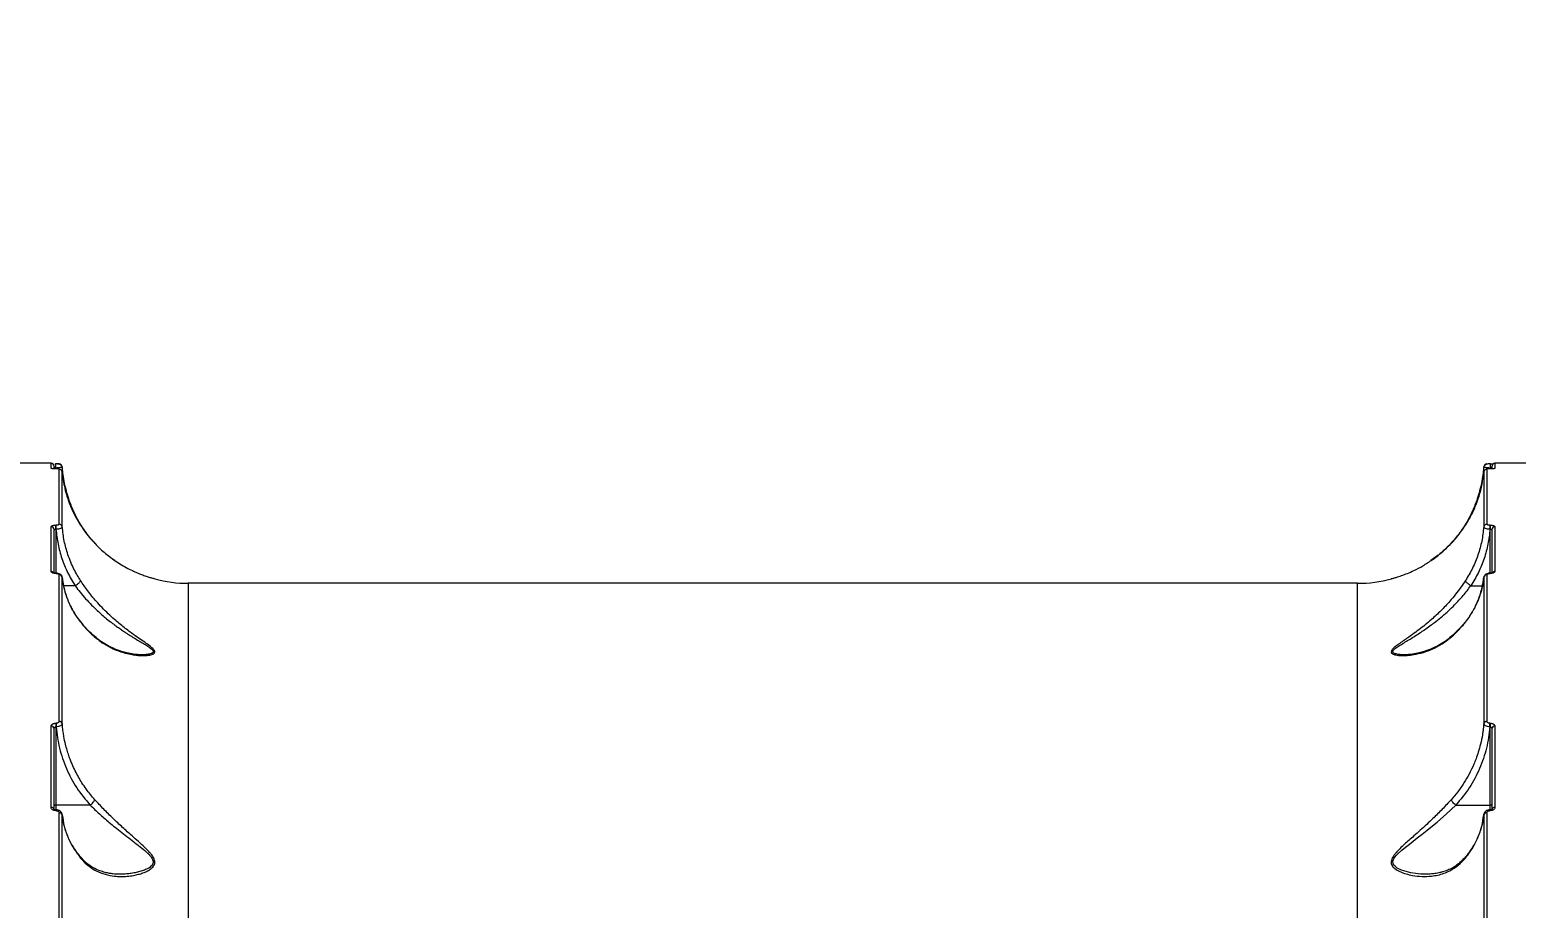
# Model space of a CAD drawing. Header units: millimetres. Extents: x -5718 to 5731, y -4937 to 4872.
# Drawn here: x -164.9 to 305.6, y 1798.7 to 2076.8 of the extents above; entities that cross this region are included whole.
import ezdxf

# ---------------------------------------------------------------- set-up
doc = ezdxf.new("R2010")
doc.units = ezdxf.units.MM
for name, color, linetype in [('DIKOM_ОБЪЕКТ', 7, 'Continuous'), ('DIKOM_РАЗМЕР_ЗОНА', 7, 'Continuous'), ('DIKOM_РАЗМЕР_ОБЪЕКТА', 7, 'Continuous')]:
    doc.layers.add(name, color=color, linetype=linetype)
doc.styles.add('style1', font='arial.ttf', dxfattribs={"width": 0.8})
doc.dimstyles.new('1-50', dxfattribs={"dimtxt": 300, "dimasz": 200, "dimexe": 100, "dimexo": 0, "dimgap": 100, "dimtad": 0, "dimdec": 0, "dimtxsty": 'style1', "dimcen": 0, "dimclrd": 7, "dimclre": 7, "dimadec": 1, "dimazin": 2, "dimtfac": 1, "dimtdec": 0, "dimtmove": 1, "dimatfit": 3, "dimfxl": 0, "dimlwd": 25, "dimlwe": 18, "dimarcsym": 0})

# ---------------------------------------------------------------- blocks, each defined once
blk = doc.blocks.new('*D15')
at = {"layer": 'Defpoints', "color": 0, "transparency": 16777216}
for p in [(-1897.42, 3178.83), (-4525.54, -2300.51), (-129.69, -2300.51)]:
    blk.add_point(p, dxfattribs=at)
at = {"layer": 'DIKOM_РАЗМЕР_ОБЪЕКТА', "color": 7, "lineweight": 18, "transparency": 16777216}
for p, q in [((-1897.42, 3178.83), (-4625.54, 3178.83)), ((-129.69, -2300.51), (-4625.54, -2300.51))]:
    blk.add_line(p, q, dxfattribs=at)
at = {"layer": 'DIKOM_РАЗМЕР_ОБЪЕКТА', "color": 7, "lineweight": 25, "transparency": 16777216}
for p, q in [((-4525.54, 2978.83), (-4525.54, 1718.95)), ((-4525.54, -2100.51), (-4525.54, 803.05))]:
    blk.add_line(p, q, dxfattribs=at)
at = {"layer": 'DIKOM_РАЗМЕР_ОБЪЕКТА', "color": 7, "transparency": 16777216}
for points in [[(-4558.87, 2978.83), (-4492.21, 2978.83), (-4525.54, 3178.83)], [(-4558.87, -2100.51), (-4492.21, -2100.51), (-4525.54, -2300.51)]]:
    blk.add_solid(points, dxfattribs=at)
at = {"layer": 'DIKOM_РАЗМЕР_ОБЪЕКТА', "color": 0, "transparency": 16777216, "insert": (-4525.54, 1261), "char_height": 300, "attachment_point": 5, "rotation": 90, "style": 'style1'}
blk.add_mtext('5400', dxfattribs=at)
blk = doc.blocks.new('*D13')
at = {"layer": 'Defpoints', "color": 0, "transparency": 16777216}
for p in [(-5521.54, 4872.34), (-1696.24, 4872.34), (580.61, -3721.16)]:
    blk.add_point(p, dxfattribs=at)
at = {"layer": 'DIKOM_РАЗМЕР_ЗОНА', "color": 7, "lineweight": 18, "transparency": 16777216}
for p, q in [((-1696.24, 4872.34), (-5621.54, 4872.34)), ((580.61, -3721.16), (-5621.54, -3721.16))]:
    blk.add_line(p, q, dxfattribs=at)
at = {"layer": 'DIKOM_РАЗМЕР_ЗОНА', "color": 7, "lineweight": 25, "transparency": 16777216}
for p, q in [((-5521.54, 4672.34), (-5521.54, 1701.62)), ((-5521.54, -3521.16), (-5521.54, 785.38))]:
    blk.add_line(p, q, dxfattribs=at)
at = {"layer": 'DIKOM_РАЗМЕР_ЗОНА', "color": 7, "transparency": 16777216}
for points in [[(-5554.87, 4672.34), (-5488.21, 4672.34), (-5521.54, 4872.34)], [(-5554.87, -3521.16), (-5488.21, -3521.16), (-5521.54, -3721.16)]]:
    blk.add_solid(points, dxfattribs=at)
at = {"layer": 'DIKOM_РАЗМЕР_ЗОНА', "color": 0, "transparency": 16777216, "insert": (-5521.54, 1243.5), "char_height": 300, "attachment_point": 5, "rotation": 90, "style": 'style1'}
blk.add_mtext('8600', dxfattribs=at)

msp = doc.modelspace()

# ---------------------------------------------------------------- linework, layer by layer
at = {"layer": 'DIKOM_ОБЪЕКТ', "color": 7, "linetype": 'Continuous', "lineweight": 15}
for p, q in [((-158.19, 1939.58), (-171.69, 1939.58)), ((-158.19, 1937.99), (-158.19, 1939.58)), ((-156.65, 1939.41), (-156.69, 1939.41)), ((-156.69, 1938.08), (-156.69, 1939.41)), ((-156.65, 1938.08), (-156.65, 1939.41)), ((297.31, 1939.41), (297.28, 1939.41)), ((297.28, 1939.41), (297.28, 1938.08)), ((297.31, 1939.41), (297.31, 1938.08)), ((312.31, 1939.58), (298.81, 1939.58)), ((298.81, 1939.58), (298.81, 1937.99)), ((-156.69, 1938.08), (-156.65, 1938.08)), ((-156.69, 1938.08), (-156.69, 1937.82)), ((-156.58, 1937.82), (-156.69, 1937.82)), ((-156.58, 1937.82), (-156.69, 1937.82)), ((-156.69, 1937.82), (-156.69, 1937.82)), ((-156.65, 1938.08), (-156.61, 1937.8)), ((-156.47, 1937.82), (-156.58, 1937.82)), ((-156.58, 1937.82), (-156.58, 1937.82)), ((-155.63, 1920.28), (-155.63, 1937.71)), ((-154.63, 1938.45), (-154.7, 1938.39)), ((-154.63, 1919.4), (-154.63, 1936.79)), ((295.26, 1936.79), (295.26, 1919.4)), ((296.25, 1937.71), (296.25, 1920.28)), ((297.21, 1937.82), (297.13, 1937.82)), ((297.31, 1937.82), (297.21, 1937.82)), ((297.31, 1937.82), (297.21, 1937.82)), ((297.21, 1937.82), (297.21, 1937.82)), ((297.28, 1938.08), (297.25, 1937.85)), ((297.28, 1938.08), (297.31, 1938.08)), ((297.31, 1937.82), (297.31, 1938.08)), ((297.31, 1937.82), (297.31, 1937.82)), ((-156.63, 1919.98), (-156.69, 1919.98)), ((-156.69, 1918.69), (-156.69, 1919.98)), ((-156.63, 1919.98), (-156.63, 1918.69)), ((297.31, 1919.98), (297.26, 1919.98)), ((297.26, 1918.69), (297.26, 1919.98)), ((297.31, 1919.98), (297.31, 1918.69)), ((-158.19, 1905.32), (-158.19, 1919.52)), ((-156.69, 1918.69), (-156.63, 1918.69)), ((-156.69, 1918.69), (-156.69, 1904.78)), ((297.26, 1918.69), (297.31, 1918.69)), ((297.31, 1904.78), (297.31, 1918.69)), ((298.81, 1919.52), (298.81, 1905.32)), ((280.82, 1910.45), (278.55, 1908.77)), ((-137.94, 1908.77), (-138.64, 1909.27)), ((-156.61, 1904.78), (-156.69, 1904.78)), ((-156.69, 1904.69), (-156.69, 1904.78)), ((-156.61, 1904.69), (-156.69, 1904.69)), ((-156.61, 1904.78), (-156.61, 1904.69)), ((-155.63, 1857.89), (-155.63, 1904.28)), ((-153.95, 1899.66), (-154.69, 1903.81)), ((-154.63, 1857.15), (-154.63, 1903.43)), ((255.36, 1901.58), (-114.74, 1901.58)), ((-114.74, 1901.58), (-114.74, 1581.43)), ((255.36, 1581.43), (255.36, 1901.58)), ((295.26, 1903.43), (295.26, 1857.15)), ((295.31, 1903.81), (295.27, 1903.46)), ((296.25, 1904.28), (296.25, 1857.89)), ((297.31, 1904.78), (297.23, 1904.78)), ((297.23, 1904.69), (297.23, 1904.78)), ((297.31, 1904.69), (297.23, 1904.69)), ((297.31, 1904.69), (297.31, 1904.78)), ((-150.57, 1900.81), (-154.16, 1900.81)), ((-150.57, 1900.81), (-150.56, 1900.81)), ((291.19, 1900.81), (291.2, 1900.81)), ((291.2, 1900.81), (294.85, 1900.81)), ((-144.32, 1884.55), (-144.49, 1884.81)), ((285.12, 1884.81), (284.95, 1884.55)), ((270.6, 1878.98), (270.11, 1878.97)), ((-158.19, 1830.62), (-158.19, 1856.34)), ((-156.69, 1857.28), (-156.61, 1857.28)), ((-156.69, 1857.28), (-156.69, 1856.15)), ((-156.69, 1856.15), (-156.69, 1831.35)), ((-156.69, 1856.15), (-156.61, 1856.15)), ((-156.61, 1857.28), (-156.61, 1856.15)), ((297.23, 1857.28), (297.31, 1857.28)), ((297.23, 1856.15), (297.23, 1857.28)), ((297.31, 1856.15), (297.23, 1856.15)), ((297.31, 1857.28), (297.31, 1856.15)), ((297.31, 1831.35), (297.31, 1856.15)), ((298.81, 1856.34), (298.81, 1830.62)), ((-145.8, 1831.35), (-156.69, 1831.35)), ((-156.69, 1831.35), (-156.69, 1829.87)), ((-145.8, 1831.35), (-145.8, 1831.35)), ((286.42, 1831.35), (286.43, 1831.35)), ((286.43, 1831.35), (297.31, 1831.35)), ((297.31, 1829.87), (297.31, 1831.35)), ((-156.63, 1829.87), (-156.69, 1829.87)), ((-156.69, 1829.61), (-156.69, 1829.87)), ((-156.69, 1829.61), (-156.63, 1829.61)), ((-156.63, 1829.87), (-156.63, 1829.61)), ((-155.63, 1762.95), (-155.63, 1828.93)), ((-154.63, 1762.42), (-154.63, 1828.25)), ((295.26, 1828.25), (295.35, 1828.55)), ((295.26, 1828.25), (295.26, 1762.42)), ((296.25, 1828.93), (296.25, 1762.95)), ((297.31, 1829.87), (297.26, 1829.87)), ((297.26, 1829.61), (297.26, 1829.87)), ((297.26, 1829.61), (297.31, 1829.61)), ((297.31, 1829.87), (297.31, 1829.61))]:
    msp.add_line(p, q, dxfattribs=at)
at = {"layer": 'DIKOM_ОБЪЕКТ', "color": 7, "linetype": 'Continuous', "lineweight": 15, "flags": 128}
for points in [[(-156.69, 1831.35), (-156.78, 1831.35), (-156.88, 1831.34), (-156.96, 1831.32), (-157.04, 1831.3), (-157.1, 1831.28), (-157.15, 1831.25), (-157.18, 1831.22), (-157.19, 1831.19)], [(277.02, 1809.5), (276.94, 1809.5), (276.88, 1809.5), (276.47, 1809.51), (275.37, 1809.55), (274.51, 1809.62), (273.81, 1809.7), (272.24, 1809.95), (270.71, 1810.31), (269.24, 1810.8), (267.91, 1811.44), (267.29, 1811.88), (266.86, 1812.34), (266.55, 1812.92), (266.5, 1813.55), (266.69, 1814.19), (266.87, 1814.54), (267.11, 1814.9), (267.61, 1815.51), (268.28, 1816.18), (269.35, 1817.13), (270.51, 1818.08), (271.72, 1819.03), (272.97, 1819.99), (274.25, 1820.98), (275.82, 1822.19), (277.38, 1823.42), (279.05, 1824.77), (280.48, 1825.96), (283.52, 1828.62), (286.42, 1831.35), (286.42, 1831.35)]]:
    msp.add_lwpolyline(points, dxfattribs=at)
at = {"layer": 'DIKOM_ОБЪЕКТ', "color": 7, "linetype": 'Continuous', "lineweight": 15}
for centre, radius, start, end in [((-158.19, 1938.58), 1, 0, 90), ((-155.63, 1938.38), 1, 4.2149, 90.0066), ((296.25, 1938.38), 1, 89.9866, 175.7919), ((298.81, 1938.58), 1, 90, 180), ((-158.19, 1936.98), 1, 63.3014, 90.0065), ((-155.62, 1936.71), 0.998, 4.3405, 90.1111), ((296.25, 1936.71), 0.998, 89.8821, 175.6663), ((298.81, 1936.98), 1, 89.9976, 116.6949), ((-155.61, 1919.3), 0.982, 5.702, 91.176), ((296.23, 1919.3), 0.982, 88.8171, 174.3049), ((-158.16, 1918.54), 0.977, 1.4255, 91.373), ((298.79, 1918.54), 0.977, 88.634, 178.5607), ((-158.17, 1904.31), 1.01, 31.0932, 91.0486), ((-155.59, 1903.31), 0.968, 7.0446, 92.1457), ((-114.74, 1941.58), 40, 254.6016, 270), ((255.36, 1941.58), 40, 270, 285.4799), ((296.22, 1903.31), 0.968, 87.8473, 172.9624), ((298.8, 1904.31), 1.01, 88.9915, 148.1618), ((-158.1, 1855.43), 0.917, 6.9595, 95.5889), ((-155.55, 1856.96), 0.937, 11.5195, 94.8459), ((296.17, 1856.96), 0.937, 85.1469, 168.4876), ((298.72, 1855.43), 0.918, 84.4192, 173.0257), ((-158.09, 1829.68), 0.951, 21.8932, 95.8461), ((298.72, 1829.68), 0.951, 84.1539, 158.1068), ((-155.52, 1828.01), 0.925, 14.8136, 96.4033), ((296.15, 1828.01), 0.925, 83.5893, 165.1937)]:
    msp.add_arc(centre, radius, start, end, dxfattribs=at)
for points, knots in [([(-157.19, 1937.83), (-157.19, 1938.05), (-157.19, 1938.58), (-157.19, 1938.48), (-157.19, 1938.42)], [0, 0, 0, 0, 0.412407, 1, 1, 1, 1]), ([(-156.69, 1939.39), (-156.74, 1939.38), (-156.85, 1939.34), (-156.94, 1939.26), (-156.96, 1939.19), (-156.97, 1939.16)], [0, 0, 0, 0, 0.419228, 0.820987, 1, 1, 1, 1]), ([(-155.63, 1939.38), (-155.64, 1939.38), (-155.67, 1939.39), (-155.86, 1939.4), (-156.07, 1939.41), (-156.25, 1939.41), (-156.44, 1939.41), (-156.58, 1939.41), (-156.65, 1939.41)], [0, 0, 0, 0, 0.249955, 0.499173, 0.625404, 0.749476, 0.875368, 1, 1, 1, 1]), ([(-154.66, 1938.39), (-154.66, 1938.43), (-154.67, 1938.5), (-154.7, 1938.65), (-154.78, 1938.82), (-154.94, 1938.98), (-155.24, 1939.18), (-155.67, 1939.29), (-156.21, 1939.37), (-156.5, 1939.38), (-156.65, 1939.39)], [0, 0, 0, 0, 0.040457, 0.081556, 0.170083, 0.272547, 0.390914, 0.672716, 0.832538, 1, 1, 1, 1]), ([(297.28, 1939.39), (297.07, 1939.39), (296.66, 1939.38), (296.15, 1939.28), (295.78, 1939.11), (295.53, 1938.91), (295.35, 1938.67), (295.31, 1938.49), (295.29, 1938.39)], [0, 0, 0, 0, 0.235809, 0.476112, 0.604859, 0.737558, 0.871162, 1, 1, 1, 1]), ([(297.31, 1939.41), (297.42, 1939.41), (297.62, 1939.41), (297.91, 1939.42), (298.14, 1939.42), (298.26, 1939.42), (298.31, 1939.42)], [0, 0, 0, 0, 0.276568, 0.554812, 0.829392, 1, 1, 1, 1]), ([(297.59, 1939.16), (297.59, 1939.19), (297.57, 1939.26), (297.48, 1939.34), (297.37, 1939.38), (297.31, 1939.39)], [0, 0, 0, 0, 0.176954, 0.578903, 1, 1, 1, 1]), ([(297.81, 1938.42), (297.81, 1938.48), (297.81, 1938.58), (297.81, 1938.05), (297.81, 1937.83)], [0, 0, 0, 0, 0.587589, 1, 1, 1, 1]), ([(-156.69, 1937.82), (-156.8, 1937.82), (-157.02, 1937.82), (-157.32, 1937.83), (-157.59, 1937.85), (-157.88, 1937.88), (-158.13, 1937.93), (-158.17, 1937.97), (-158.19, 1937.99)], [0, 0, 0, 0, 0.123843, 0.250593, 0.373286, 0.501551, 0.75101, 1, 1, 1, 1]), ([(-157.19, 1938.46), (-157.18, 1938.41), (-157.17, 1938.33), (-157.1, 1938.23), (-157.01, 1938.16), (-156.92, 1938.12), (-156.81, 1938.09), (-156.73, 1938.08), (-156.69, 1938.08)], [0, 0, 0, 0, 0.250863, 0.500243, 0.633925, 0.750016, 0.880483, 1, 1, 1, 1]), ([(-154.7, 1938.39), (-154.71, 1938.37), (-154.76, 1938.31), (-155.09, 1938.23), (-155.49, 1938.17), (-155.84, 1938.13), (-156.24, 1938.09), (-156.51, 1938.08), (-156.65, 1938.08)], [0, 0, 0, 0, 0.138871, 0.419462, 0.562294, 0.706763, 0.853071, 1, 1, 1, 1]), ([(-155.63, 1937.71), (-155.64, 1937.72), (-155.66, 1937.75), (-155.82, 1937.78), (-156, 1937.8), (-156.18, 1937.81), (-156.37, 1937.82), (-156.51, 1937.82), (-156.58, 1937.82)], [0, 0, 0, 0, 0.24878, 0.498269, 0.626296, 0.749254, 0.875304, 1, 1, 1, 1]), ([(-151.87, 1926.34), (-152.11, 1926.99), (-152.67, 1928.46), (-153.42, 1930.99), (-154.05, 1933.76), (-154.44, 1936.32), (-154.58, 1937.83), (-154.63, 1938.45)], [0, 0, 0, 0, 0.165924, 0.377378, 0.63318, 0.849645, 1, 1, 1, 1]), ([(-154.63, 1936.79), (-154.55, 1935.97), (-154.37, 1934.25), (-153.87, 1931.69), (-153.15, 1929.01), (-152.22, 1926.42), (-151.14, 1923.99), (-149.93, 1921.69), (-148.54, 1919.43), (-146.89, 1917.15), (-144.71, 1914.55), (-141.96, 1911.77), (-139.51, 1909.92), (-138.34, 1909.04)], [0, 0, 0, 0, 0.07983, 0.167241, 0.250575, 0.344163, 0.426839, 0.498687, 0.583941, 0.667124, 0.749323, 0.880527, 1, 1, 1, 1]), ([(278.97, 1909.04), (279.74, 1909.61), (281.33, 1910.79), (283.56, 1912.77), (285.46, 1914.72), (287.05, 1916.59), (288.33, 1918.25), (289.52, 1920), (290.95, 1922.37), (292.48, 1925.42), (293.85, 1929.15), (294.83, 1932.94), (295.11, 1935.5), (295.26, 1936.79)], [0, 0, 0, 0, 0.078111, 0.161335, 0.249792, 0.310612, 0.375053, 0.435637, 0.500751, 0.62628, 0.750821, 0.875106, 1, 1, 1, 1]), ([(295.26, 1938.45), (295.2, 1937.83), (295.07, 1936.32), (294.68, 1933.76), (294.05, 1930.99), (293.3, 1928.46), (292.74, 1926.99), (292.5, 1926.34)], [0, 0, 0, 0, 0.150355, 0.366821, 0.622624, 0.834076, 1, 1, 1, 1]), ([(297.28, 1938.08), (297.14, 1938.08), (296.86, 1938.09), (296.47, 1938.13), (296.11, 1938.17), (295.71, 1938.23), (295.33, 1938.33), (295.28, 1938.41), (295.26, 1938.45)], [0, 0, 0, 0, 0.129872, 0.257576, 0.384648, 0.50947, 0.755605, 1, 1, 1, 1]), ([(296.3, 1937.74), (296.23, 1937.73), (296.14, 1937.73), (296.06, 1937.68), (296.03, 1937.66)], [0, 0, 0, 0, 0.697115, 1, 1, 1, 1]), ([(297.21, 1937.82), (297.14, 1937.82), (297, 1937.82), (296.8, 1937.81), (296.63, 1937.8), (296.45, 1937.78), (296.29, 1937.75), (296.27, 1937.72), (296.25, 1937.71)], [0, 0, 0, 0, 0.124264, 0.250088, 0.372602, 0.500528, 0.750294, 1, 1, 1, 1]), ([(297.31, 1938.08), (297.35, 1938.08), (297.44, 1938.09), (297.55, 1938.12), (297.63, 1938.16), (297.73, 1938.23), (297.8, 1938.33), (297.81, 1938.41), (297.81, 1938.46)], [0, 0, 0, 0, 0.120019, 0.251193, 0.367202, 0.500943, 0.749886, 1, 1, 1, 1]), ([(298.81, 1937.99), (298.8, 1937.97), (298.76, 1937.93), (298.51, 1937.88), (298.22, 1937.85), (297.95, 1937.83), (297.64, 1937.82), (297.42, 1937.82), (297.31, 1937.82)], [0, 0, 0, 0, 0.249602, 0.499354, 0.627297, 0.749917, 0.876344, 1, 1, 1, 1]), ([(-151.99, 1925.97), (-151.96, 1926), (-151.89, 1926.09), (-151.84, 1926.22), (-151.86, 1926.3), (-151.87, 1926.34)], [0, 0, 0, 0, 0.196223, 0.611967, 1, 1, 1, 1]), ([(-143.88, 1913.85), (-144.28, 1914.26), (-145.26, 1915.28), (-146.71, 1917.09), (-148.11, 1919.07), (-149.28, 1920.95), (-150.59, 1923.32), (-151.36, 1925.13), (-151.87, 1926.34)], [0, 0, 0, 0, 0.118245, 0.295121, 0.465157, 0.600319, 0.732165, 1, 1, 1, 1]), ([(292.5, 1926.34), (292.25, 1925.74), (291.76, 1924.53), (290.88, 1922.73), (289.9, 1920.94), (288.74, 1919.06), (287.33, 1917.08), (285.66, 1915.03), (283.59, 1912.8), (282, 1911.44), (281.07, 1910.64)], [0, 0, 0, 0, 0.100185, 0.201853, 0.300555, 0.401742, 0.529714, 0.66285, 0.802259, 1, 1, 1, 1]), ([(292.5, 1926.34), (292.49, 1926.3), (292.47, 1926.21), (292.51, 1926.09), (292.59, 1926.01), (292.61, 1925.98)], [0, 0, 0, 0, 0.39986, 0.828259, 1, 1, 1, 1]), ([(-158.19, 1919.52), (-158.16, 1919.58), (-158.12, 1919.7), (-157.77, 1919.85), (-157.28, 1919.96), (-156.88, 1919.97), (-156.69, 1919.98)], [0, 0, 0, 0, 0.250003, 0.499793, 0.749472, 1, 1, 1, 1]), ([(-155.63, 1920.28), (-155.64, 1920.24), (-155.67, 1920.16), (-155.9, 1920.06), (-156.24, 1919.99), (-156.5, 1919.98), (-156.63, 1919.98)], [0, 0, 0, 0, 0.250043, 0.49988, 0.749185, 1, 1, 1, 1]), ([(297.26, 1919.98), (297.13, 1919.98), (296.86, 1919.99), (296.53, 1920.06), (296.3, 1920.16), (296.27, 1920.24), (296.25, 1920.28)], [0, 0, 0, 0, 0.250747, 0.500122, 0.749965, 1, 1, 1, 1]), ([(297.31, 1919.98), (297.51, 1919.97), (297.91, 1919.96), (298.4, 1919.85), (298.75, 1919.7), (298.79, 1919.58), (298.81, 1919.52)], [0, 0, 0, 0, 0.250533, 0.500216, 0.749982, 1, 1, 1, 1]), ([(-157.19, 1918.57), (-157.18, 1918.58), (-157.18, 1918.6), (-157.13, 1918.63), (-157.05, 1918.66), (-156.96, 1918.67), (-156.85, 1918.69), (-156.75, 1918.69), (-156.69, 1918.69)], [0, 0, 0, 0, 0.171543, 0.312255, 0.499932, 0.632343, 0.759896, 1, 1, 1, 1]), ([(-157.19, 1904.82), (-157.19, 1907.26), (-157.19, 1912.29), (-157.19, 1916.44), (-157.19, 1918.57)], [0, 0, 0, 0, 0.485621, 1, 1, 1, 1]), ([(-154.63, 1919.4), (-154.66, 1919.31), (-154.72, 1919.14), (-155.18, 1918.92), (-155.84, 1918.75), (-156.37, 1918.71), (-156.63, 1918.69)], [0, 0, 0, 0, 0.250428, 0.500439, 0.750206, 1, 1, 1, 1]), ([(-156.63, 1918.69), (-156.46, 1917.13), (-156.11, 1913.99), (-154.83, 1909.41), (-153.05, 1904.96), (-151.4, 1902.19), (-150.57, 1900.81)], [0, 0, 0, 0, 0.249382, 0.497944, 0.748771, 1, 1, 1, 1]), ([(-148.86, 1902.46), (-149.21, 1903.02), (-149.95, 1904.2), (-150.98, 1906.13), (-151.97, 1908.29), (-153.08, 1911.24), (-154.12, 1914.95), (-154.46, 1917.91), (-154.63, 1919.4)], [0, 0, 0, 0, 0.108872, 0.228901, 0.360088, 0.502431, 0.751214, 1, 1, 1, 1]), ([(295.26, 1919.4), (295.09, 1917.91), (294.75, 1914.93), (293.52, 1910.57), (291.83, 1906.36), (290.27, 1903.76), (289.49, 1902.46)], [0, 0, 0, 0, 0.249951, 0.4999, 0.751798, 1, 1, 1, 1]), ([(297.26, 1918.69), (297.08, 1917.13), (296.74, 1913.99), (295.46, 1909.41), (293.68, 1904.96), (292.03, 1902.19), (291.2, 1900.81)], [0, 0, 0, 0, 0.24938, 0.497943, 0.748769, 1, 1, 1, 1]), ([(297.26, 1918.69), (297, 1918.71), (296.47, 1918.75), (295.81, 1918.92), (295.35, 1919.14), (295.29, 1919.31), (295.26, 1919.4)], [0, 0, 0, 0, 0.249765, 0.499542, 0.749563, 1, 1, 1, 1]), ([(297.31, 1918.69), (297.38, 1918.69), (297.47, 1918.69), (297.59, 1918.67), (297.68, 1918.66), (297.75, 1918.63), (297.8, 1918.6), (297.81, 1918.58), (297.81, 1918.57)], [0, 0, 0, 0, 0.240123, 0.367681, 0.49999, 0.687764, 0.828371, 1, 1, 1, 1]), ([(297.81, 1918.57), (297.81, 1916.44), (297.81, 1912.29), (297.81, 1907.27), (297.81, 1904.82)], [0, 0, 0, 0, 0.514408, 1, 1, 1, 1]), ([(-138.34, 1909.04), (-137.69, 1908.6), (-136.38, 1907.7), (-134.41, 1906.57), (-132.58, 1905.64), (-130.96, 1904.92), (-129.5, 1904.33), (-128.14, 1903.85), (-127.08, 1903.51), (-126.36, 1903.29), (-125.74, 1903.12), (-125.33, 1903.01), (-125.35, 1903.02), (-125.36, 1903.02)], [0, 0, 0, 0, 0.129727, 0.260726, 0.38931, 0.489842, 0.583811, 0.688171, 0.77881, 0.830182, 0.876912, 0.974756, 1, 1, 1, 1]), ([(266.04, 1903.03), (266.02, 1903.03), (265.95, 1903.01), (266.19, 1903.07), (266.53, 1903.16), (267.02, 1903.3), (267.86, 1903.55), (269.24, 1904), (271.11, 1904.71), (273.41, 1905.72), (276.05, 1907.09), (278, 1908.39), (278.97, 1909.04)], [0, 0, 0, 0, 0.02904, 0.076192, 0.1269, 0.173115, 0.223862, 0.347955, 0.480972, 0.613079, 0.805967, 1, 1, 1, 1]), ([(-156.69, 1904.69), (-156.79, 1904.69), (-156.99, 1904.7), (-157.28, 1904.74), (-157.54, 1904.8), (-157.84, 1904.91), (-158.12, 1905.08), (-158.16, 1905.24), (-158.19, 1905.32)], [0, 0, 0, 0, 0.125287, 0.251058, 0.375526, 0.50131, 0.750498, 1, 1, 1, 1]), ([(-156.69, 1904.78), (-156.74, 1904.78), (-156.86, 1904.78), (-157.02, 1904.8), (-157.16, 1904.82), (-157.26, 1904.83), (-157.3, 1904.84), (-157.3, 1904.83), (-157.3, 1904.83)], [0, 0, 0, 0, 0.170856, 0.352446, 0.545298, 0.749521, 0.967024, 1, 1, 1, 1]), ([(-154.67, 1903.65), (-154.7, 1903.73), (-154.75, 1903.9), (-154.95, 1904.2), (-155.33, 1904.51), (-155.93, 1904.73), (-156.38, 1904.76), (-156.61, 1904.78)], [0, 0, 0, 0, 0.107143, 0.222126, 0.467222, 0.727645, 1, 1, 1, 1]), ([(-156.61, 1904.69), (-156.54, 1904.69), (-156.41, 1904.69), (-156.22, 1904.66), (-156.05, 1904.62), (-155.85, 1904.55), (-155.67, 1904.44), (-155.64, 1904.33), (-155.63, 1904.28)], [0, 0, 0, 0, 0.125731, 0.251113, 0.375904, 0.501364, 0.750521, 1, 1, 1, 1]), ([(-154.63, 1903.43), (-154.56, 1902.86), (-154.46, 1901.94), (-154.14, 1900.23), (-153.68, 1898.44), (-152.97, 1896.45), (-152.25, 1894.8), (-151.32, 1892.95), (-150.09, 1890.94), (-148.37, 1888.65), (-146.49, 1886.53), (-145.03, 1885.19), (-144.32, 1884.55)], [0, 0, 0, 0, 0.083416, 0.132633, 0.249764, 0.347157, 0.430775, 0.500642, 0.632177, 0.750492, 0.879494, 1, 1, 1, 1]), ([(-150.56, 1900.81), (-150.42, 1900.9), (-150.06, 1901.12), (-149.62, 1901.46), (-149.27, 1901.78), (-149.04, 1902.04), (-148.89, 1902.28), (-148.87, 1902.4), (-148.86, 1902.46)], [0, 0, 0, 0, 0.164943, 0.394133, 0.532648, 0.683276, 0.841101, 1, 1, 1, 1]), ([(-144.32, 1884.55), (-143.43, 1883.84), (-141.59, 1882.38), (-138.97, 1881), (-136.6, 1880.04), (-134.58, 1879.42), (-132.71, 1879.02), (-131.05, 1878.79), (-129.54, 1878.69), (-128.15, 1878.71), (-127.06, 1878.84), (-126.33, 1879.01), (-125.69, 1879.26), (-125.3, 1879.63), (-125.34, 1880.12), (-125.58, 1880.53), (-125.98, 1880.96), (-126.75, 1881.63), (-128.09, 1882.6), (-130, 1883.9), (-132.35, 1885.54), (-135.07, 1887.57), (-137.77, 1889.8), (-140.09, 1891.92), (-142.03, 1893.85), (-144.23, 1896.25), (-146.6, 1899.12), (-148.12, 1901.37), (-148.86, 1902.46)], [0, 0, 0, 0, 0.06047, 0.124656, 0.16578, 0.207649, 0.249077, 0.281238, 0.311305, 0.344854, 0.373888, 0.390347, 0.405285, 0.436707, 0.452177, 0.468216, 0.483957, 0.49965, 0.539327, 0.582308, 0.625112, 0.687194, 0.749546, 0.79166, 0.833401, 0.87447, 0.939277, 1, 1, 1, 1]), ([(289.49, 1902.46), (289.01, 1901.75), (288.04, 1900.29), (286.36, 1898.08), (284.27, 1895.57), (281.72, 1892.87), (279.1, 1890.42), (276.76, 1888.44), (274.75, 1886.86), (272.88, 1885.49), (271.23, 1884.32), (269.74, 1883.3), (268.37, 1882.36), (267.33, 1881.58), (266.66, 1881.01), (266.11, 1880.44), (265.88, 1879.91), (266.08, 1879.48), (266.41, 1879.23), (266.88, 1879.04), (267.73, 1878.82), (269.13, 1878.68), (271.07, 1878.72), (273.44, 1879.01), (276.17, 1879.65), (279.19, 1880.79), (282.16, 1882.35), (284.02, 1883.81), (284.95, 1884.55)], [0, 0, 0, 0, 0.039976, 0.081542, 0.125108, 0.187183, 0.249623, 0.290769, 0.332481, 0.373463, 0.405904, 0.435922, 0.469547, 0.498307, 0.514744, 0.529679, 0.561093, 0.576333, 0.592567, 0.60756, 0.624092, 0.663854, 0.706846, 0.749749, 0.812132, 0.874338, 0.937095, 1, 1, 1, 1]), ([(284.95, 1884.55), (285.42, 1884.97), (286.39, 1885.84), (287.75, 1887.24), (289, 1888.68), (290.14, 1890.17), (291.19, 1891.71), (292.03, 1893.13), (292.69, 1894.41), (293.22, 1895.56), (293.76, 1896.87), (294.29, 1898.44), (294.7, 1899.96), (294.96, 1901.25), (295.14, 1902.32), (295.21, 1903.01), (295.26, 1903.43)], [0, 0, 0, 0, 0.079604, 0.163, 0.250204, 0.32779, 0.411291, 0.500723, 0.551564, 0.610078, 0.676276, 0.750163, 0.844387, 0.900311, 0.938561, 1, 1, 1, 1]), ([(295.18, 1902.81), (295.13, 1902.35), (294.96, 1900.94), (294.34, 1898.49), (293.18, 1895.34), (291.33, 1891.89), (288.7, 1888.21), (286.28, 1885.92), (285.01, 1884.72)], [0, 0, 0, 0, 0.070415, 0.212139, 0.375609, 0.562503, 0.770241, 1, 1, 1, 1]), ([(291.19, 1900.81), (291.05, 1900.9), (290.71, 1901.1), (290.28, 1901.43), (289.92, 1901.76), (289.68, 1902.02), (289.52, 1902.28), (289.5, 1902.4), (289.49, 1902.46)], [0, 0, 0, 0, 0.154356, 0.379048, 0.51837, 0.672063, 0.834886, 1, 1, 1, 1]), ([(297.23, 1904.78), (297.08, 1904.77), (296.75, 1904.76), (296.2, 1904.61), (295.75, 1904.34), (295.44, 1903.99), (295.35, 1903.77), (295.3, 1903.65)], [0, 0, 0, 0, 0.179271, 0.397019, 0.66853, 0.827467, 1, 1, 1, 1]), ([(296.25, 1904.28), (296.27, 1904.33), (296.3, 1904.44), (296.48, 1904.55), (296.68, 1904.62), (296.85, 1904.66), (297.04, 1904.69), (297.17, 1904.69), (297.23, 1904.69)], [0, 0, 0, 0, 0.250063, 0.499169, 0.624897, 0.749444, 0.874721, 1, 1, 1, 1]), ([(298.81, 1905.32), (298.79, 1905.24), (298.75, 1905.08), (298.47, 1904.91), (298.17, 1904.8), (297.9, 1904.74), (297.62, 1904.7), (297.41, 1904.69), (297.31, 1904.69)], [0, 0, 0, 0, 0.250023, 0.499158, 0.624816, 0.74947, 0.874913, 1, 1, 1, 1]), ([(297.94, 1904.84), (297.94, 1904.84), (297.94, 1904.85), (297.89, 1904.84), (297.76, 1904.81), (297.57, 1904.78), (297.4, 1904.78), (297.31, 1904.78)], [0, 0, 0, 0, 0.074552, 0.281834, 0.502751, 0.740974, 1, 1, 1, 1]), ([(-144.38, 1884.72), (-145.06, 1885.34), (-146.55, 1886.7), (-148.65, 1889.07), (-150.73, 1891.96), (-152.58, 1895.3), (-153.37, 1897.75), (-153.78, 1898.98)], [0, 0, 0, 0, 0.14993, 0.326141, 0.529902, 0.762074, 1, 1, 1, 1]), ([(-150.56, 1900.81), (-150.05, 1900.12), (-149, 1898.73), (-147.25, 1896.68), (-145.55, 1894.88), (-143.94, 1893.3), (-142.48, 1891.97), (-140.95, 1890.66), (-139.78, 1889.72), (-138.94, 1889.07), (-138.46, 1888.71), (-137.96, 1888.34), (-137.42, 1887.94), (-136.86, 1887.54), (-136.46, 1887.26), (-136.22, 1887.09), (-136.08, 1887), (-135.57, 1886.64), (-134.8, 1886.12), (-133.89, 1885.54), (-132.85, 1884.87), (-131.58, 1884.09), (-130.04, 1883.17), (-128.56, 1882.28), (-127.41, 1881.56), (-126.64, 1880.99), (-126.16, 1880.58), (-125.87, 1880.18), (-125.83, 1879.83), (-126.01, 1879.59), (-126.26, 1879.43), (-126.57, 1879.29), (-127.04, 1879.16), (-127.79, 1879.04), (-128.64, 1878.96), (-129.3, 1878.97), (-129.57, 1878.97)], [0, 0, 0, 0, 0.06183, 0.12431, 0.187985, 0.233294, 0.281277, 0.326291, 0.375051, 0.388378, 0.402605, 0.417732, 0.433762, 0.450693, 0.468522, 0.468916, 0.472113, 0.481065, 0.515053, 0.540682, 0.561594, 0.608254, 0.655185, 0.702264, 0.749347, 0.774349, 0.796332, 0.820548, 0.843453, 0.86587, 0.877912, 0.89066, 0.914131, 0.937584, 0.974305, 1, 1, 1, 1]), ([(270.11, 1878.97), (269.94, 1878.97), (269.26, 1878.95), (268.38, 1879.04), (267.55, 1879.19), (267.01, 1879.36), (266.62, 1879.59), (266.45, 1879.89), (266.52, 1880.19), (266.7, 1880.45), (266.95, 1880.72), (267.37, 1881.07), (268.16, 1881.63), (269.31, 1882.35), (270.79, 1883.23), (272.31, 1884.15), (273.87, 1885.11), (275.43, 1886.12), (277.03, 1887.21), (278.58, 1888.32), (280.32, 1889.64), (282.15, 1891.13), (284.14, 1892.89), (286.36, 1895.05), (288.8, 1897.67), (290.4, 1899.77), (291.19, 1900.81)], [0, 0, 0, 0, 0.016773, 0.063826, 0.089026, 0.111168, 0.135959, 0.158615, 0.18147, 0.193457, 0.206015, 0.228014, 0.253043, 0.299798, 0.34648, 0.393361, 0.440065, 0.486559, 0.532958, 0.583298, 0.625894, 0.689947, 0.751739, 0.812648, 0.906246, 1, 1, 1, 1]), ([(-129.51, 1878.96), (-130.37, 1879), (-131.94, 1879.07), (-134.07, 1879.49), (-135.68, 1879.93), (-137.06, 1880.4), (-138.49, 1880.97), (-140.26, 1881.84), (-142.34, 1883.07), (-143.75, 1884.23), (-144.48, 1884.84)], [0, 0, 0, 0, 0.172336, 0.312386, 0.418668, 0.493135, 0.580782, 0.69717, 0.842779, 1, 1, 1, 1]), ([(285.11, 1884.84), (284.38, 1884.23), (282.97, 1883.06), (280.87, 1881.82), (279.08, 1880.95), (277.63, 1880.38), (276.26, 1879.92), (274.66, 1879.49), (272.54, 1879.07), (270.98, 1879), (270.12, 1878.96)], [0, 0, 0, 0, 0.157048, 0.304562, 0.422166, 0.510167, 0.584396, 0.689351, 0.828241, 1, 1, 1, 1]), ([(-158.19, 1856.34), (-158.16, 1856.46), (-158.12, 1856.7), (-157.84, 1856.97), (-157.54, 1857.13), (-157.28, 1857.21), (-156.99, 1857.27), (-156.79, 1857.28), (-156.69, 1857.28)], [0, 0, 0, 0, 0.250025, 0.499173, 0.624823, 0.749477, 0.874869, 1, 1, 1, 1]), ([(-157.19, 1855.54), (-157.18, 1855.61), (-157.17, 1855.75), (-157.09, 1855.92), (-156.99, 1856.03), (-156.89, 1856.1), (-156.79, 1856.15), (-156.72, 1856.15), (-156.69, 1856.15)], [0, 0, 0, 0, 0.251085, 0.500055, 0.643117, 0.772206, 0.889992, 1, 1, 1, 1]), ([(-157.19, 1829.88), (-157.19, 1834.35), (-157.19, 1843.28), (-157.19, 1851.45), (-157.19, 1855.54)], [0, 0, 0, 0, 0.5, 1, 1, 1, 1]), ([(-155.63, 1857.89), (-155.64, 1857.82), (-155.67, 1857.66), (-155.85, 1857.49), (-156.05, 1857.39), (-156.22, 1857.33), (-156.41, 1857.29), (-156.54, 1857.29), (-156.61, 1857.28)], [0, 0, 0, 0, 0.250043, 0.49918, 0.624841, 0.749459, 0.874651, 1, 1, 1, 1]), ([(-154.63, 1857.15), (-154.66, 1857.03), (-154.72, 1856.79), (-155.17, 1856.47), (-155.82, 1856.22), (-156.34, 1856.18), (-156.61, 1856.15)], [0, 0, 0, 0, 0.2464, 0.495069, 0.746849, 1, 1, 1, 1]), ([(-156.61, 1856.15), (-156.32, 1853.9), (-155.74, 1849.38), (-153.46, 1842.88), (-150.26, 1836.73), (-147.29, 1833.15), (-145.8, 1831.35)], [0, 0, 0, 0, 0.249654, 0.499494, 0.749807, 1, 1, 1, 1]), ([(-144.32, 1833.07), (-144.79, 1833.61), (-145.76, 1834.72), (-147.12, 1836.5), (-148.37, 1838.34), (-149.51, 1840.24), (-150.56, 1842.21), (-151.4, 1844.02), (-152.06, 1845.65), (-152.59, 1847.11), (-153.13, 1848.79), (-153.67, 1850.79), (-154.07, 1852.73), (-154.33, 1854.37), (-154.51, 1855.73), (-154.58, 1856.61), (-154.63, 1857.15)], [0, 0, 0, 0, 0.079602, 0.162994, 0.250193, 0.327732, 0.411176, 0.500541, 0.551435, 0.610023, 0.676311, 0.750308, 0.844381, 0.900314, 0.938634, 1, 1, 1, 1]), ([(295.26, 1857.15), (295.19, 1856.41), (295.09, 1855.25), (294.77, 1853.07), (294.31, 1850.78), (293.6, 1848.24), (292.88, 1846.13), (291.94, 1843.79), (290.71, 1841.22), (289, 1838.3), (287.12, 1835.59), (285.65, 1833.89), (284.95, 1833.07)], [0, 0, 0, 0, 0.083454, 0.132579, 0.249923, 0.347368, 0.43104, 0.500963, 0.632352, 0.750555, 0.879523, 1, 1, 1, 1]), ([(297.23, 1856.15), (296.95, 1853.9), (296.37, 1849.38), (294.09, 1842.88), (290.89, 1836.73), (287.91, 1833.15), (286.43, 1831.35)], [0, 0, 0, 0, 0.249654, 0.499493, 0.749809, 1, 1, 1, 1]), ([(297.23, 1856.15), (296.97, 1856.18), (296.45, 1856.22), (295.8, 1856.47), (295.35, 1856.79), (295.29, 1857.03), (295.26, 1857.15)], [0, 0, 0, 0, 0.253695, 0.50544, 0.754135, 1, 1, 1, 1]), ([(297.23, 1857.28), (297.17, 1857.29), (297.04, 1857.29), (296.85, 1857.33), (296.68, 1857.39), (296.48, 1857.49), (296.29, 1857.66), (296.27, 1857.82), (296.25, 1857.89)], [0, 0, 0, 0, 0.125738, 0.251064, 0.375859, 0.501342, 0.750503, 1, 1, 1, 1]), ([(297.31, 1857.28), (297.41, 1857.28), (297.62, 1857.27), (297.9, 1857.21), (298.17, 1857.12), (298.47, 1856.97), (298.75, 1856.7), (298.79, 1856.46), (298.81, 1856.34)], [0, 0, 0, 0, 0.125288, 0.251018, 0.375489, 0.50128, 0.750502, 1, 1, 1, 1]), ([(297.31, 1856.15), (297.35, 1856.15), (297.42, 1856.15), (297.52, 1856.1), (297.62, 1856.03), (297.72, 1855.92), (297.8, 1855.75), (297.81, 1855.61), (297.81, 1855.54)], [0, 0, 0, 0, 0.110025, 0.22811, 0.357471, 0.500835, 0.749987, 1, 1, 1, 1]), ([(297.81, 1855.54), (297.81, 1851.45), (297.81, 1843.28), (297.81, 1834.35), (297.81, 1829.88)], [0, 0, 0, 0, 0.5, 1, 1, 1, 1]), ([(-156.69, 1829.61), (-156.88, 1829.63), (-157.28, 1829.66), (-157.77, 1829.89), (-158.12, 1830.23), (-158.16, 1830.49), (-158.19, 1830.62)], [0, 0, 0, 0, 0.250522, 0.500193, 0.749995, 1, 1, 1, 1]), ([(-148.86, 1814.62), (-148.38, 1814.07), (-147.41, 1812.96), (-145.73, 1811.62), (-143.62, 1810.36), (-141.07, 1809.38), (-138.45, 1808.88), (-136.1, 1808.74), (-134.08, 1808.82), (-132.2, 1809.06), (-130.55, 1809.43), (-129.05, 1809.89), (-127.69, 1810.47), (-126.64, 1811.12), (-125.99, 1811.72), (-125.45, 1812.43), (-125.25, 1813.28), (-125.48, 1814.22), (-125.82, 1814.91), (-126.3, 1815.61), (-127.15, 1816.64), (-128.56, 1818.04), (-130.49, 1819.79), (-132.85, 1821.88), (-135.57, 1824.3), (-138.58, 1827.13), (-141.55, 1830.06), (-143.39, 1832.07), (-144.32, 1833.07)], [0, 0, 0, 0, 0.040053, 0.081701, 0.12536, 0.188031, 0.250108, 0.291323, 0.333291, 0.374682, 0.407111, 0.437081, 0.470942, 0.499827, 0.516343, 0.531353, 0.56272, 0.577917, 0.594165, 0.609008, 0.625354, 0.665158, 0.70801, 0.750575, 0.812555, 0.874808, 0.937435, 1, 1, 1, 1]), ([(-145.8, 1831.35), (-145.63, 1831.5), (-145.29, 1831.79), (-144.83, 1832.28), (-144.47, 1832.73), (-144.37, 1832.96), (-144.32, 1833.07)], [0, 0, 0, 0, 0.242748, 0.500048, 0.757363, 1, 1, 1, 1]), ([(-145.8, 1831.35), (-145.34, 1830.91), (-144.39, 1829.99), (-142.93, 1828.65), (-141.41, 1827.3), (-139.74, 1825.86), (-137.86, 1824.31), (-135.78, 1822.65), (-133.64, 1820.99), (-131.51, 1819.36), (-129.47, 1817.78), (-127.97, 1816.51), (-127, 1815.54), (-126.45, 1814.89), (-126.03, 1814.21), (-125.83, 1813.54), (-125.88, 1813.01), (-126.04, 1812.62), (-126.27, 1812.26), (-126.67, 1811.85), (-127.45, 1811.3), (-128.61, 1810.76), (-130.09, 1810.29), (-131.61, 1809.93), (-133.18, 1809.68), (-134.75, 1809.54), (-135.82, 1809.48), (-136.37, 1809.5), (-136.39, 1809.5)], [0, 0, 0, 0, 0.044144, 0.090816, 0.134553, 0.181687, 0.239049, 0.298617, 0.362158, 0.423312, 0.484131, 0.54377, 0.566394, 0.588971, 0.612974, 0.634773, 0.656904, 0.668432, 0.680464, 0.701803, 0.726085, 0.771683, 0.816919, 0.86209, 0.907369, 0.952783, 0.997977, 1, 1, 1, 1]), ([(284.95, 1833.07), (284.02, 1832.07), (282.17, 1830.06), (279.54, 1827.45), (277.2, 1825.24), (275.18, 1823.4), (273.31, 1821.73), (271.65, 1820.26), (270.14, 1818.91), (268.75, 1817.61), (267.66, 1816.49), (266.93, 1815.61), (266.3, 1814.68), (265.92, 1813.74), (265.97, 1812.85), (266.22, 1812.25), (266.62, 1811.71), (267.39, 1811.01), (268.74, 1810.25), (270.65, 1809.56), (273.01, 1809.01), (275.73, 1808.71), (278.42, 1808.81), (280.73, 1809.19), (282.67, 1809.74), (284.87, 1810.68), (287.23, 1812.15), (288.75, 1813.81), (289.49, 1814.62)], [0, 0, 0, 0, 0.062638, 0.12529, 0.166506, 0.208275, 0.249407, 0.281764, 0.311984, 0.345484, 0.374456, 0.390985, 0.405978, 0.437385, 0.452884, 0.468994, 0.483971, 0.500451, 0.539884, 0.58273, 0.625636, 0.687884, 0.749888, 0.791904, 0.833626, 0.874745, 0.939405, 1, 1, 1, 1]), ([(286.42, 1831.35), (286.26, 1831.5), (285.92, 1831.79), (285.46, 1832.28), (285.1, 1832.74), (285, 1832.96), (284.95, 1833.07)], [0, 0, 0, 0, 0.242692, 0.5, 0.757298, 1, 1, 1, 1]), ([(297.81, 1831.19), (297.81, 1831.21), (297.79, 1831.25), (297.68, 1831.31), (297.51, 1831.35), (297.38, 1831.35), (297.31, 1831.35)], [0, 0, 0, 0, 0.250003, 0.499993, 0.750012, 1, 1, 1, 1]), ([(298.81, 1830.62), (298.79, 1830.49), (298.75, 1830.23), (298.4, 1829.89), (297.91, 1829.66), (297.51, 1829.63), (297.31, 1829.61)], [0, 0, 0, 0, 0.25002, 0.499798, 0.749473, 1, 1, 1, 1]), ([(-156.69, 1829.87), (-156.75, 1829.87), (-156.86, 1829.88), (-157, 1829.91), (-157.11, 1829.94), (-157.19, 1829.99), (-157.23, 1830.02), (-157.22, 1830.02), (-157.21, 1830.02)], [0, 0, 0, 0, 0.183646, 0.352779, 0.509031, 0.654015, 0.916053, 1, 1, 1, 1]), ([(-154.68, 1828.54), (-154.74, 1828.71), (-154.87, 1829.07), (-155.31, 1829.49), (-155.92, 1829.81), (-156.39, 1829.85), (-156.63, 1829.87)], [0, 0, 0, 0, 0.215965, 0.45816, 0.720664, 1, 1, 1, 1]), ([(-156.63, 1829.61), (-156.5, 1829.6), (-156.24, 1829.58), (-155.9, 1829.42), (-155.67, 1829.2), (-155.64, 1829.02), (-155.63, 1828.93)], [0, 0, 0, 0, 0.250815, 0.500114, 0.749943, 1, 1, 1, 1]), ([(-148.94, 1815.02), (-149.73, 1816.07), (-151.3, 1818.17), (-153, 1821.57), (-154.21, 1825.08), (-154.53, 1827.48), (-154.69, 1828.68)], [0, 0, 0, 0, 0.25019, 0.499564, 0.750811, 1, 1, 1, 1]), ([(-154.63, 1828.25), (-154.46, 1827.05), (-154.12, 1824.64), (-152.88, 1821.13), (-151.19, 1817.75), (-149.64, 1815.66), (-148.86, 1814.62)], [0, 0, 0, 0, 0.250861, 0.501719, 0.752437, 1, 1, 1, 1]), ([(289.49, 1814.62), (289.96, 1815.23), (290.96, 1816.54), (292.3, 1818.73), (293.63, 1821.45), (294.75, 1824.66), (295.09, 1827.05), (295.26, 1828.25)], [0, 0, 0, 0, 0.147151, 0.31393, 0.500334, 0.750165, 1, 1, 1, 1]), ([(295.31, 1828.68), (295.16, 1827.48), (294.84, 1825.08), (293.63, 1821.57), (291.93, 1818.17), (290.36, 1816.07), (289.57, 1815.02)], [0, 0, 0, 0, 0.249189, 0.500437, 0.749809, 1, 1, 1, 1]), ([(297.26, 1829.87), (297.02, 1829.85), (296.54, 1829.81), (295.93, 1829.49), (295.5, 1829.07), (295.37, 1828.71), (295.31, 1828.54)], [0, 0, 0, 0, 0.279301, 0.541854, 0.784028, 1, 1, 1, 1]), ([(296.25, 1828.93), (296.27, 1829.02), (296.3, 1829.2), (296.53, 1829.42), (296.86, 1829.58), (297.13, 1829.6), (297.26, 1829.61)], [0, 0, 0, 0, 0.250049, 0.499884, 0.749253, 1, 1, 1, 1]), ([(297.84, 1830.02), (297.84, 1830.02), (297.85, 1830.02), (297.82, 1829.99), (297.73, 1829.94), (297.63, 1829.91), (297.49, 1829.88), (297.37, 1829.87), (297.31, 1829.87)], [0, 0, 0, 0, 0.083955, 0.345996, 0.490982, 0.647303, 0.816351, 1, 1, 1, 1]), ([(-148.86, 1814.62), (-148.87, 1814.73), (-148.88, 1814.91), (-148.97, 1815.03), (-149.01, 1815.09)], [0, 0, 0, 0, 0.594081, 1, 1, 1, 1]), ([(-136.39, 1809.5), (-136.77, 1809.5), (-137.48, 1809.51), (-138.56, 1809.57), (-139.79, 1809.76), (-141.2, 1810.07), (-142.92, 1810.61), (-144.92, 1811.54), (-147.05, 1812.94), (-148.33, 1814.39), (-148.99, 1815.13)], [0, 0, 0, 0, 0.093569, 0.17604, 0.249785, 0.344029, 0.468909, 0.623482, 0.806306, 1, 1, 1, 1]), ([(289.62, 1815.13), (289.01, 1814.43), (287.84, 1813.11), (285.99, 1811.82), (284.39, 1810.99), (283.17, 1810.51), (282.12, 1810.17), (280.91, 1809.87), (279.19, 1809.57), (277.8, 1809.53), (277.02, 1809.5)], [0, 0, 0, 0, 0.179914, 0.343776, 0.471431, 0.56372, 0.625131, 0.710834, 0.835745, 1, 1, 1, 1]), ([(289.64, 1815.09), (289.6, 1815.03), (289.5, 1814.91), (289.49, 1814.73), (289.49, 1814.62)], [0, 0, 0, 0, 0.405914, 1, 1, 1, 1])]:
    msp.add_open_spline(points, degree=3, knots=knots, dxfattribs=at)

# ---------------------------------------------------------------- dimensions: what is measured, and where the dimension line sits
at = {"layer": 'DIKOM_РАЗМЕР_ЗОНА'}
dim = msp.add_linear_dim(base=(-5521.54, 4872.34), p1=(580.61, -3721.16), p2=(-1696.24, 4872.34), angle=90, text='8600', dimstyle='1-50', override={"dimscale": 1, "dimtix": 0, "dimtofl": 1, "dimtmove": 1, "dimatfit": 3}, dxfattribs=at)
dim.commit()
dim.dimension.update_dxf_attribs({"geometry": '*D13', "text_midpoint": (-5521.54, 1243.5), "dimtype": 160})
at = {"layer": 'DIKOM_РАЗМЕР_ОБЪЕКТА'}
dim = msp.add_linear_dim(base=(-4525.54, -2300.51), p1=(-1897.42, 3178.83), p2=(-129.69, -2300.51), angle=90, text='5400', dimstyle='1-50', override={"dimscale": 1, "dimtix": 0, "dimtofl": 1, "dimtmove": 1, "dimatfit": 3}, dxfattribs=at)
dim.commit()
dim.dimension.update_dxf_attribs({"geometry": '*D15', "text_midpoint": (-4525.54, 1261), "dimtype": 160})

doc.saveas('drawing.dxf')
